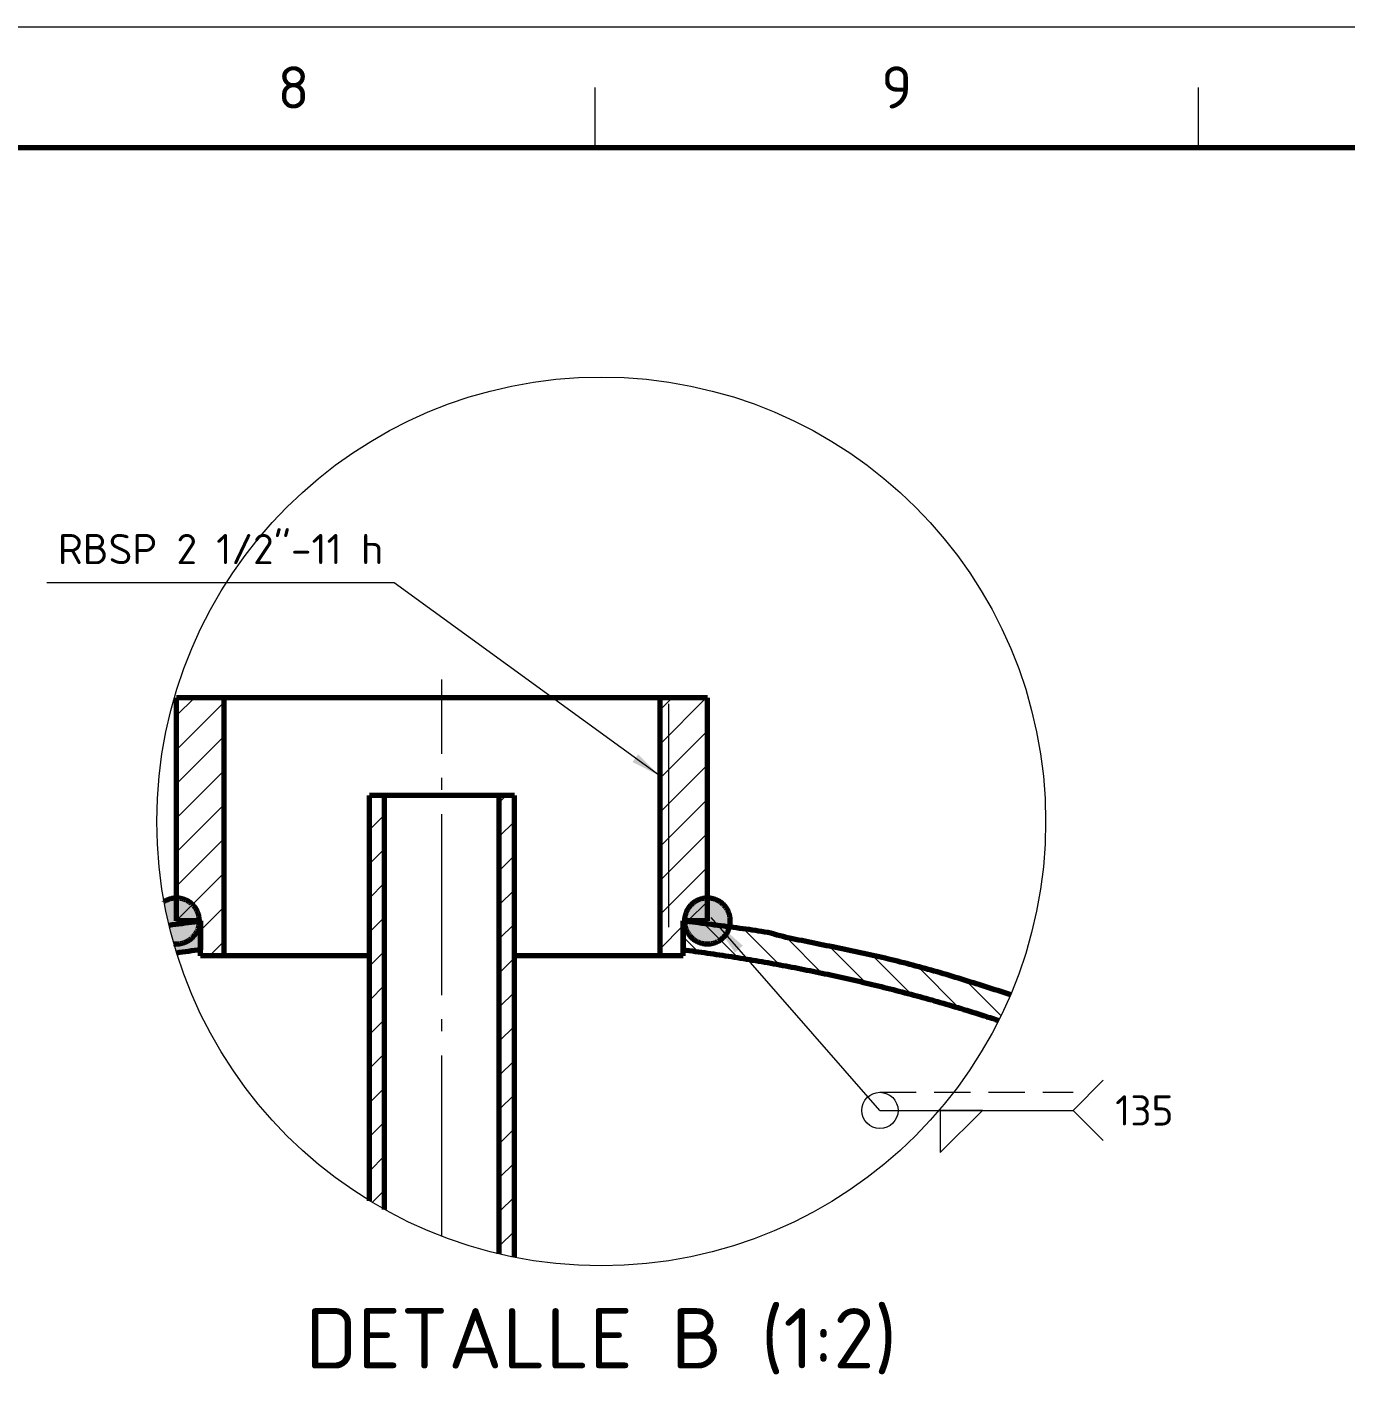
# Model space of a CAD drawing. Header units: millimetres. Extents: x 0 to 2382, y 0 to 420.
# Drawn here: x 1003.9 to 1113.2, y 307.7 to 420 of the extents above; entities that cross this region are included whole.
import ezdxf
from ezdxf.enums import TextEntityAlignment as Align

# ---------------------------------------------------------------- set-up
doc = ezdxf.new("R2010")
doc.units = ezdxf.units.MM
doc.linetypes.add('IRAM-F-TRAZO-PUNTO', pattern=[20, 15, -2, 1, -2])
doc.linetypes.add('ISO02-TRAZOS', pattern=[4.5, 3, -1.5])
for name, color, linetype, lineweight in [('01-VISIBLE', 7, 'CONTINUOUS', 70), ('03-EJE', 1, 'IRAM-F-TRAZO-PUNTO', 18), ('05-RAYADO', 8, 'CONTINUOUS', 18), ('06-TEXTO', 7, 'CONTINUOUS', 25), ('07-RECUADRO', 7, 'CONTINUOUS', 70), ('08-FINA', 5, 'CONTINUOUS', 18), ('12-SOLDADURA', 6, 'CONTINUOUS', 18)]:
    doc.layers.add(name, color=color, linetype=linetype, lineweight=lineweight)
doc.styles.add('ISO3098', font='isocpeur.ttf')

msp = doc.modelspace()

# ---------------------------------------------------------------- hatches: boundary and pattern name
at = {"layer": '05-RAYADO'}
h = msp.add_hatch(dxfattribs=at)
h.set_pattern_fill('ANSI31', scale=0.629921)
h.paths.add_polyline_path([(1018.295, 343.03), (1018.295, 345.917), (1016.3, 345.917), (1016.3, 364.417), (1020.25, 364.417), (1020.25, 343.03)])
h = msp.add_hatch(dxfattribs=at)
h.set_pattern_fill('ANSI31', scale=0.629921)
h.paths.add_polyline_path([(1058.305, 345.917), (1058.305, 343.03), (1056.35, 343.03), (1056.35, 364.417), (1060.3, 364.417), (1060.3, 345.917)])
h = msp.add_hatch(dxfattribs=at)
h.set_pattern_fill('ANSI31', scale=0.629921)
h.paths.add_polyline_path([(1032.3, 356.317), (1033.55, 356.317), (1033.55, 322.006), (1033.345, 322.118), (1032.564, 322.574), (1032.3, 322.736)])
h = msp.add_hatch(dxfattribs=at)
h.set_pattern_fill('ANSI31', scale=0.629921)
h.paths.add_polyline_path([(1044.3, 356.317), (1044.3, 318.044), (1043.43, 318.228), (1043.05, 318.318), (1043.05, 356.317)])
h = msp.add_hatch(color=7, dxfattribs=at)
h.dxf.hatch_style = 1
h.paths.add_polyline_path([(1015.279, 347.519), (1015.365, 347.57), (1015.453, 347.617), (1015.544, 347.66), (1015.637, 347.697), (1015.732, 347.73), (1015.828, 347.757), (1015.926, 347.78), (1016.025, 347.797), (1016.125, 347.809), (1016.225, 347.815), (1016.325, 347.817), (1016.425, 347.813), (1016.525, 347.803), (1016.624, 347.789), (1016.723, 347.769), (1016.82, 347.744), (1016.916, 347.714), (1017.01, 347.679), (1017.102, 347.639), (1017.192, 347.595), (1017.279, 347.545), (1017.363, 347.491), (1017.445, 347.433), (1017.523, 347.37), (1017.598, 347.304), (1017.67, 347.233), (1017.737, 347.159), (1017.801, 347.082), (1017.86, 347.001), (1017.915, 346.917), (1017.966, 346.83), (1018.012, 346.741), (1018.053, 346.65), (1018.089, 346.556), (1018.12, 346.461), (1018.147, 346.364), (1018.168, 346.266), (1018.183, 346.167), (1018.194, 346.067), (1018.199, 345.967), (1018.199, 345.867), (1018.194, 345.766), (1018.183, 345.667), (1018.168, 345.568), (1018.147, 345.469), (1018.12, 345.373), (1018.089, 345.277), (1018.053, 345.184), (1018.012, 345.092), (1017.966, 345.003), (1017.915, 344.916), (1017.86, 344.833), (1017.801, 344.752), (1017.737, 344.674), (1017.67, 344.6), (1017.598, 344.53), (1017.523, 344.463), (1017.445, 344.4), (1017.363, 344.342), (1017.279, 344.288), (1017.192, 344.239), (1017.102, 344.194), (1017.01, 344.154), (1016.916, 344.119), (1016.82, 344.089), (1016.723, 344.064), (1016.624, 344.045), (1016.525, 344.03), (1016.425, 344.021), (1016.325, 344.017), (1016.225, 344.018), (1016.125, 344.025), (1016.092, 344.029), (1016.001, 344.343), (1015.771, 345.217), (1015.562, 346.096), (1015.374, 346.981), (1015.275, 347.516)])
h = msp.add_hatch(color=7, dxfattribs=at)
h.dxf.hatch_style = 1
h.paths.add_polyline_path([(1062.197, 345.816), (1062.189, 345.716), (1062.176, 345.617), (1062.158, 345.518), (1062.134, 345.421), (1062.105, 345.325), (1062.072, 345.23), (1062.033, 345.138), (1061.989, 345.047), (1061.941, 344.959), (1061.888, 344.874), (1061.831, 344.792), (1061.77, 344.713), (1061.704, 344.637), (1061.635, 344.564), (1061.561, 344.496), (1061.485, 344.431), (1061.405, 344.371), (1061.321, 344.315), (1061.235, 344.263), (1061.147, 344.216), (1061.056, 344.174), (1060.963, 344.136), (1060.868, 344.104), (1060.772, 344.076), (1060.674, 344.054), (1060.575, 344.037), (1060.475, 344.025), (1060.375, 344.018), (1060.275, 344.017), (1060.175, 344.021), (1060.075, 344.03), (1059.976, 344.045), (1059.877, 344.064), (1059.78, 344.089), (1059.684, 344.119), (1059.59, 344.154), (1059.498, 344.194), (1059.408, 344.239), (1059.321, 344.288), (1059.237, 344.342), (1059.155, 344.4), (1059.077, 344.463), (1059.002, 344.53), (1058.93, 344.6), (1058.863, 344.674), (1058.799, 344.752), (1058.74, 344.833), (1058.685, 344.916), (1058.634, 345.003), (1058.588, 345.092), (1058.547, 345.184), (1058.511, 345.277), (1058.48, 345.373), (1058.453, 345.469), (1058.432, 345.568), (1058.417, 345.667), (1058.406, 345.766), (1058.401, 345.867), (1058.401, 345.967), (1058.406, 346.067), (1058.417, 346.167), (1058.432, 346.266), (1058.453, 346.364), (1058.48, 346.461), (1058.511, 346.556), (1058.547, 346.65), (1058.588, 346.741), (1058.634, 346.83), (1058.685, 346.917), (1058.74, 347.001), (1058.799, 347.082), (1058.863, 347.159), (1058.93, 347.233), (1059.002, 347.304), (1059.077, 347.37), (1059.155, 347.433), (1059.237, 347.491), (1059.321, 347.545), (1059.408, 347.595), (1059.498, 347.639), (1059.59, 347.679), (1059.684, 347.714), (1059.78, 347.744), (1059.877, 347.769), (1059.976, 347.789), (1060.075, 347.803), (1060.175, 347.813), (1060.275, 347.817), (1060.375, 347.815), (1060.475, 347.809), (1060.575, 347.797), (1060.674, 347.78), (1060.772, 347.757), (1060.868, 347.73), (1060.963, 347.697), (1061.056, 347.66), (1061.147, 347.617), (1061.235, 347.57), (1061.321, 347.519), (1061.405, 347.463), (1061.485, 347.402), (1061.561, 347.338), (1061.635, 347.269), (1061.704, 347.197), (1061.77, 347.121), (1061.831, 347.042), (1061.888, 346.959), (1061.941, 346.874), (1061.989, 346.786), (1062.033, 346.696), (1062.072, 346.603), (1062.105, 346.509), (1062.134, 346.412), (1062.158, 346.315), (1062.176, 346.216), (1062.189, 346.117), (1062.197, 346.017), (1062.2, 345.917)])
h = msp.add_hatch(color=7, dxfattribs=at)
h.dxf.hatch_style = 1
h.paths.add_polyline_path([(1015.7, 345.583), (1015.96, 345.616), (1016.22, 345.65), (1016.48, 345.684), (1016.74, 345.717), (1017, 345.751), (1017.26, 345.784), (1017.52, 345.817), (1017.78, 345.85), (1018.04, 345.884), (1018.3, 345.917), (1018.3, 343.53), (1018.049, 343.498), (1017.798, 343.465), (1017.547, 343.432), (1017.297, 343.398), (1017.046, 343.364), (1016.795, 343.329), (1016.545, 343.295), (1016.32, 343.263), (1016.253, 343.475), (1016.001, 344.343), (1015.771, 345.217), (1015.684, 345.581)])
h = msp.add_hatch(dxfattribs=at)
h.set_pattern_fill('ANSI31', scale=0.629921, angle=90)
h.paths.add_polyline_path([(1084.427, 337.673), (1084.186, 337.752), (1083.946, 337.831), (1083.706, 337.909), (1083.465, 337.987), (1083.224, 338.064), (1082.983, 338.141), (1082.742, 338.218), (1082.5, 338.294), (1082.259, 338.369), (1082.017, 338.444), (1081.776, 338.518), (1081.534, 338.592), (1081.292, 338.666), (1081.049, 338.739), (1080.807, 338.812), (1080.565, 338.884), (1080.322, 338.955), (1080.079, 339.026), (1079.836, 339.097), (1079.593, 339.167), (1079.35, 339.237), (1079.107, 339.306), (1078.863, 339.375), (1078.62, 339.444), (1078.376, 339.511), (1078.132, 339.579), (1077.888, 339.646), (1077.644, 339.712), (1077.4, 339.778), (1077.156, 339.844), (1076.911, 339.909), (1076.666, 339.974), (1076.422, 340.038), (1076.177, 340.102), (1075.932, 340.165), (1075.687, 340.228), (1075.442, 340.29), (1075.196, 340.352), (1074.951, 340.413), (1074.706, 340.474), (1074.46, 340.535), (1074.214, 340.595), (1073.968, 340.655), (1073.722, 340.714), (1073.476, 340.773), (1073.23, 340.831), (1072.984, 340.889), (1072.737, 340.946), (1072.491, 341.003), (1072.244, 341.06), (1071.998, 341.116), (1071.751, 341.171), (1071.504, 341.226), (1071.257, 341.281), (1071.01, 341.335), (1070.763, 341.389), (1070.515, 341.443), (1070.268, 341.496), (1070.021, 341.548), (1069.773, 341.6), (1069.525, 341.652), (1069.278, 341.703), (1069.03, 341.754), (1068.782, 341.804), (1068.534, 341.854), (1068.286, 341.903), (1068.038, 341.952), (1067.789, 342.001), (1067.541, 342.049), (1067.292, 342.097), (1067.044, 342.144), (1066.795, 342.191), (1066.547, 342.237), (1066.298, 342.283), (1066.049, 342.329), (1065.8, 342.374), (1065.551, 342.419), (1065.302, 342.463), (1065.053, 342.507), (1064.804, 342.55), (1064.554, 342.593), (1064.305, 342.636), (1064.055, 342.678), (1063.806, 342.72), (1063.556, 342.761), (1063.307, 342.802), (1063.057, 342.842), (1062.807, 342.882), (1062.557, 342.922), (1062.307, 342.961), (1062.057, 343), (1061.807, 343.038), (1061.557, 343.076), (1061.307, 343.113), (1061.057, 343.151), (1060.806, 343.187), (1060.556, 343.223), (1060.306, 343.259), (1060.055, 343.295), (1059.805, 343.329), (1059.554, 343.364), (1059.303, 343.398), (1059.053, 343.432), (1058.802, 343.465), (1058.551, 343.498), (1058.3, 343.53), (1058.3, 345.917), (1058.56, 345.884), (1058.82, 345.85), (1059.08, 345.817), (1059.34, 345.784), (1059.6, 345.751), (1059.86, 345.717), (1060.12, 345.684), (1060.38, 345.65), (1060.64, 345.616), (1060.9, 345.583), (1061.16, 345.549), (1061.42, 345.515), (1061.68, 345.481), (1061.94, 345.446), (1062.2, 345.412), (1062.46, 345.377), (1062.72, 345.342), (1062.98, 345.307), (1063.239, 345.271), (1063.499, 345.235), (1063.759, 345.199), (1064.018, 345.161), (1064.278, 345.123), (1064.537, 345.084), (1064.796, 345.043), (1065.054, 345), (1065.312, 344.952), (1065.568, 344.896), (1065.821, 344.826), (1066.071, 344.749), (1066.324, 344.68), (1066.579, 344.618), (1066.835, 344.56), (1067.091, 344.503), (1067.347, 344.448), (1067.604, 344.394), (1067.86, 344.341), (1068.117, 344.288), (1068.374, 344.235), (1068.631, 344.183), (1068.888, 344.131), (1069.145, 344.078), (1069.402, 344.026), (1069.659, 343.974), (1069.916, 343.922), (1070.172, 343.869), (1070.429, 343.817), (1070.686, 343.765), (1070.943, 343.712), (1071.2, 343.659), (1071.457, 343.606), (1071.713, 343.553), (1071.97, 343.499), (1072.227, 343.445), (1072.483, 343.391), (1072.739, 343.336), (1072.996, 343.281), (1073.252, 343.226), (1073.508, 343.17), (1073.764, 343.114), (1074.02, 343.057), (1074.276, 342.999), (1074.532, 342.941), (1074.787, 342.882), (1075.042, 342.822), (1075.297, 342.762), (1075.552, 342.701), (1075.807, 342.639), (1076.062, 342.576), (1076.316, 342.513), (1076.57, 342.449), (1076.824, 342.384), (1077.078, 342.318), (1077.332, 342.251), (1077.585, 342.184), (1077.838, 342.116), (1078.091, 342.047), (1078.344, 341.978), (1078.597, 341.907), (1078.849, 341.836), (1079.101, 341.765), (1079.353, 341.692), (1079.605, 341.619), (1079.857, 341.546), (1080.108, 341.471), (1080.359, 341.396), (1080.61, 341.321), (1080.861, 341.245), (1081.112, 341.169), (1081.363, 341.092), (1081.613, 341.015), (1081.864, 340.937), (1082.114, 340.859), (1082.364, 340.781), (1082.615, 340.702), (1082.865, 340.624), (1083.115, 340.544), (1083.364, 340.465), (1083.614, 340.385), (1083.864, 340.304), (1084.113, 340.224), (1084.362, 340.143), (1084.612, 340.061), (1084.861, 339.979), (1085.11, 339.897), (1085.358, 339.814), (1085.412, 339.796), (1085.173, 339.24), (1084.797, 338.418), (1084.432, 337.671)])
at = {"layer": '08-FINA'}
h = msp.add_hatch(color=7, dxfattribs=at)
h.dxf.hatch_style = 1
h.paths.add_polyline_path([(1056.35, 357.942), (1054.563, 359.736), (1054.093, 359.089)])
h = msp.add_hatch(color=7, dxfattribs=at)
h.dxf.hatch_style = 1
h.paths.add_polyline_path([(1060.6, 346.217), (1062.576, 343.295), (1063.234, 343.871)])

# ---------------------------------------------------------------- linework, layer by layer
at = {"layer": '01-VISIBLE'}
for points in [[(1020.25, 364.417), (1016.3, 364.417)], [(1016.3, 345.917), (1016.3, 364.417)], [(1020.25, 343.03), (1020.25, 364.417)], [(1056.35, 364.417), (1056.2, 364.417), (1056.049, 364.417), (1055.899, 364.417), (1055.748, 364.417), (1055.598, 364.417), (1055.447, 364.417), (1055.297, 364.417), (1055.147, 364.417), (1054.996, 364.417), (1054.846, 364.417), (1054.695, 364.417), (1054.545, 364.417), (1054.395, 364.417), (1054.244, 364.417), (1054.094, 364.417), (1053.943, 364.417), (1053.793, 364.417), (1053.642, 364.417), (1053.492, 364.417), (1053.342, 364.417), (1053.191, 364.417), (1053.041, 364.417), (1052.89, 364.417), (1052.74, 364.417), (1052.59, 364.417), (1052.439, 364.417), (1052.289, 364.417), (1052.138, 364.417), (1051.988, 364.417), (1051.838, 364.417), (1051.687, 364.417), (1051.537, 364.417), (1051.386, 364.417), (1051.236, 364.417), (1051.085, 364.417), (1050.935, 364.417), (1050.785, 364.417), (1050.634, 364.417), (1050.484, 364.417), (1050.333, 364.417), (1050.183, 364.417), (1050.033, 364.417), (1049.882, 364.417), (1049.732, 364.417), (1049.581, 364.417), (1049.431, 364.417), (1049.28, 364.417), (1049.13, 364.417), (1048.98, 364.417), (1048.829, 364.417), (1048.679, 364.417), (1048.528, 364.417), (1048.378, 364.417), (1048.227, 364.417), (1048.077, 364.417), (1047.927, 364.417), (1047.776, 364.417), (1047.626, 364.417), (1047.475, 364.417), (1047.325, 364.417), (1047.175, 364.417), (1047.024, 364.417), (1046.874, 364.417), (1046.723, 364.417), (1046.573, 364.417), (1046.422, 364.417), (1046.272, 364.417), (1046.122, 364.417), (1045.971, 364.417), (1045.821, 364.417), (1045.67, 364.417), (1045.52, 364.417), (1045.37, 364.417), (1045.219, 364.417), (1045.069, 364.417), (1044.918, 364.417), (1044.768, 364.417), (1044.618, 364.417), (1044.467, 364.417), (1044.317, 364.417), (1044.166, 364.417), (1044.016, 364.417), (1043.865, 364.417), (1043.715, 364.417), (1043.565, 364.417), (1043.414, 364.417), (1043.264, 364.417), (1043.113, 364.417), (1042.963, 364.417), (1042.812, 364.417), (1042.662, 364.417), (1042.512, 364.417), (1042.361, 364.417), (1042.211, 364.417), (1042.06, 364.417), (1041.91, 364.417), (1041.76, 364.417), (1041.609, 364.417), (1041.459, 364.417), (1041.308, 364.417), (1041.158, 364.417), (1041.007, 364.417), (1040.857, 364.417), (1040.707, 364.417), (1040.556, 364.417), (1040.406, 364.417), (1040.255, 364.417), (1040.105, 364.417), (1039.955, 364.417), (1039.804, 364.417), (1039.654, 364.417), (1039.503, 364.417), (1039.353, 364.417), (1039.203, 364.417), (1039.052, 364.417), (1038.902, 364.417), (1038.751, 364.417), (1038.601, 364.417), (1038.45, 364.417), (1038.3, 364.417), (1038.15, 364.417), (1037.999, 364.417), (1037.849, 364.417), (1037.698, 364.417), (1037.548, 364.417), (1037.398, 364.417), (1037.247, 364.417), (1037.097, 364.417), (1036.946, 364.417), (1036.796, 364.417), (1036.645, 364.417), (1036.495, 364.417), (1036.345, 364.417), (1036.194, 364.417), (1036.044, 364.417), (1035.893, 364.417), (1035.743, 364.417), (1035.592, 364.417), (1035.442, 364.417), (1035.292, 364.417), (1035.141, 364.417), (1034.991, 364.417), (1034.84, 364.417), (1034.69, 364.417), (1034.54, 364.417), (1034.389, 364.417), (1034.239, 364.417), (1034.088, 364.417), (1033.938, 364.417), (1033.787, 364.417), (1033.637, 364.417), (1033.487, 364.417), (1033.336, 364.417), (1033.186, 364.417), (1033.035, 364.417), (1032.885, 364.417), (1032.735, 364.417), (1032.584, 364.417), (1032.434, 364.417), (1032.283, 364.417), (1032.133, 364.417), (1031.983, 364.417), (1031.832, 364.417), (1031.682, 364.417), (1031.531, 364.417), (1031.381, 364.417), (1031.23, 364.417), (1031.08, 364.417), (1030.93, 364.417), (1030.779, 364.417), (1030.629, 364.417), (1030.478, 364.417), (1030.328, 364.417), (1030.178, 364.417), (1030.027, 364.417), (1029.877, 364.417), (1029.726, 364.417), (1029.576, 364.417), (1029.425, 364.417), (1029.275, 364.417), (1029.125, 364.417), (1028.974, 364.417), (1028.824, 364.417), (1028.673, 364.417), (1028.523, 364.417), (1028.372, 364.417), (1028.222, 364.417), (1028.072, 364.417), (1027.921, 364.417), (1027.771, 364.417), (1027.62, 364.417), (1027.47, 364.417), (1027.32, 364.417), (1027.169, 364.417), (1027.019, 364.417), (1026.868, 364.417), (1026.718, 364.417), (1026.568, 364.417), (1026.417, 364.417), (1026.267, 364.417), (1026.116, 364.417), (1025.966, 364.417), (1025.815, 364.417), (1025.665, 364.417), (1025.515, 364.417), (1025.364, 364.417), (1025.214, 364.417), (1025.063, 364.417), (1024.913, 364.417), (1024.763, 364.417), (1024.612, 364.417), (1024.462, 364.417), (1024.311, 364.417), (1024.161, 364.417), (1024.01, 364.417), (1023.86, 364.417), (1023.71, 364.417), (1023.559, 364.417), (1023.409, 364.417), (1023.258, 364.417), (1023.108, 364.417), (1022.957, 364.417), (1022.807, 364.417), (1022.657, 364.417), (1022.506, 364.417), (1022.356, 364.417), (1022.205, 364.417), (1022.055, 364.417), (1021.905, 364.417), (1021.754, 364.417), (1021.604, 364.417), (1021.453, 364.417), (1021.303, 364.417), (1021.153, 364.417), (1021.002, 364.417), (1020.852, 364.417), (1020.701, 364.417), (1020.551, 364.417), (1020.4, 364.417), (1020.25, 364.417)], [(1060.3, 364.417), (1056.35, 364.417)], [(1056.35, 364.417), (1056.35, 343.03)], [(1060.3, 345.917), (1060.3, 364.417)], [(1032.3, 322.736), (1032.3, 356.317)], [(1033.55, 356.317), (1032.3, 356.317)], [(1043.05, 356.317), (1042.899, 356.317), (1042.748, 356.317), (1042.598, 356.317), (1042.447, 356.317), (1042.296, 356.317), (1042.145, 356.317), (1041.994, 356.317), (1041.844, 356.317), (1041.693, 356.317), (1041.542, 356.317), (1041.391, 356.317), (1041.24, 356.317), (1041.09, 356.317), (1040.939, 356.317), (1040.788, 356.317), (1040.637, 356.317), (1040.487, 356.317), (1040.336, 356.317), (1040.185, 356.317), (1040.034, 356.317), (1039.883, 356.317), (1039.733, 356.317), (1039.582, 356.317), (1039.431, 356.317), (1039.28, 356.317), (1039.129, 356.317), (1038.979, 356.317), (1038.828, 356.317), (1038.677, 356.317), (1038.526, 356.317), (1038.375, 356.317), (1038.225, 356.317), (1038.074, 356.317), (1037.923, 356.317), (1037.772, 356.317), (1037.621, 356.317), (1037.471, 356.317), (1037.32, 356.317), (1037.169, 356.317), (1037.018, 356.317), (1036.867, 356.317), (1036.717, 356.317), (1036.566, 356.317), (1036.415, 356.317), (1036.264, 356.317), (1036.113, 356.317), (1035.963, 356.317), (1035.812, 356.317), (1035.661, 356.317), (1035.51, 356.317), (1035.36, 356.317), (1035.209, 356.317), (1035.058, 356.317), (1034.907, 356.317), (1034.756, 356.317), (1034.606, 356.317), (1034.455, 356.317), (1034.304, 356.317), (1034.153, 356.317), (1034.002, 356.317), (1033.852, 356.317), (1033.701, 356.317), (1033.55, 356.317)], [(1033.55, 322.006), (1033.55, 356.317)], [(1044.3, 356.317), (1043.05, 356.317)], [(1043.05, 318.318), (1043.05, 356.317)], [(1044.3, 318.044), (1044.3, 356.317)], [(1016.3, 347.817), (1016.249, 347.816), (1016.199, 347.814), (1016.148, 347.811), (1016.098, 347.806), (1016.048, 347.8), (1015.998, 347.792), (1015.948, 347.784), (1015.898, 347.774), (1015.849, 347.762), (1015.8, 347.75), (1015.751, 347.736), (1015.703, 347.721), (1015.655, 347.704), (1015.608, 347.686), (1015.561, 347.667), (1015.515, 347.647), (1015.469, 347.625), (1015.424, 347.603), (1015.379, 347.579), (1015.335, 347.554), (1015.292, 347.527), (1015.275, 347.516)], [(1016.3, 344.017), (1016.35, 344.017), (1016.4, 344.019), (1016.45, 344.023), (1016.5, 344.027), (1016.55, 344.033), (1016.6, 344.04), (1016.649, 344.049), (1016.698, 344.059), (1016.747, 344.07), (1016.796, 344.082), (1016.844, 344.096), (1016.892, 344.111), (1016.939, 344.127), (1016.986, 344.145), (1017.033, 344.164), (1017.079, 344.184), (1017.124, 344.205), (1017.169, 344.227), (1017.214, 344.251), (1017.257, 344.275), (1017.3, 344.301), (1017.343, 344.328), (1017.384, 344.356), (1017.425, 344.385), (1017.465, 344.416), (1017.504, 344.447), (1017.543, 344.479), (1017.58, 344.513), (1017.617, 344.547), (1017.652, 344.582), (1017.687, 344.618), (1017.721, 344.655), (1017.754, 344.693), (1017.785, 344.732), (1017.816, 344.772), (1017.846, 344.812), (1017.875, 344.853), (1017.902, 344.895), (1017.928, 344.938), (1017.954, 344.981), (1017.978, 345.025), (1018.001, 345.07), (1018.023, 345.115), (1018.043, 345.161), (1018.062, 345.207), (1018.081, 345.254), (1018.097, 345.301), (1018.113, 345.349), (1018.127, 345.397), (1018.141, 345.445), (1018.152, 345.494), (1018.163, 345.543), (1018.172, 345.592), (1018.18, 345.642), (1018.187, 345.691), (1018.192, 345.741), (1018.196, 345.791), (1018.199, 345.841), (1018.2, 345.892), (1018.2, 345.942), (1018.199, 345.992), (1018.196, 346.042), (1018.192, 346.092), (1018.187, 346.142), (1018.18, 346.192), (1018.172, 346.241), (1018.163, 346.29), (1018.152, 346.339), (1018.141, 346.388), (1018.127, 346.437), (1018.113, 346.485), (1018.097, 346.532), (1018.081, 346.58), (1018.062, 346.626), (1018.043, 346.673), (1018.023, 346.718), (1018.001, 346.764), (1017.978, 346.808), (1017.954, 346.852), (1017.928, 346.895), (1017.902, 346.938), (1017.875, 346.98), (1017.846, 347.021), (1017.816, 347.062), (1017.785, 347.101), (1017.754, 347.14), (1017.721, 347.178), (1017.687, 347.215), (1017.652, 347.251), (1017.617, 347.287), (1017.58, 347.321), (1017.543, 347.354), (1017.504, 347.386), (1017.465, 347.418), (1017.425, 347.448), (1017.384, 347.477), (1017.343, 347.505), (1017.3, 347.532), (1017.257, 347.558), (1017.214, 347.583), (1017.169, 347.606), (1017.124, 347.629), (1017.079, 347.65), (1017.033, 347.67), (1016.986, 347.688), (1016.939, 347.706), (1016.892, 347.722), (1016.844, 347.737), (1016.796, 347.751), (1016.747, 347.763), (1016.698, 347.774), (1016.649, 347.784), (1016.6, 347.793), (1016.55, 347.8), (1016.5, 347.806), (1016.45, 347.811), (1016.4, 347.814), (1016.35, 347.816), (1016.3, 347.817)], [(1060.3, 347.817), (1060.25, 347.816), (1060.2, 347.814), (1060.15, 347.811), (1060.1, 347.806), (1060.05, 347.8), (1060, 347.793), (1059.951, 347.784), (1059.902, 347.774), (1059.853, 347.763), (1059.804, 347.751), (1059.756, 347.737), (1059.708, 347.722), (1059.661, 347.706), (1059.614, 347.688), (1059.567, 347.67), (1059.521, 347.65), (1059.476, 347.629), (1059.431, 347.606), (1059.386, 347.583), (1059.343, 347.558), (1059.3, 347.532), (1059.257, 347.505), (1059.216, 347.477), (1059.175, 347.448), (1059.135, 347.418), (1059.096, 347.386), (1059.057, 347.354), (1059.02, 347.321), (1058.983, 347.287), (1058.948, 347.251), (1058.913, 347.215), (1058.879, 347.178), (1058.846, 347.14), (1058.815, 347.101), (1058.784, 347.062), (1058.754, 347.021), (1058.725, 346.98), (1058.698, 346.938), (1058.672, 346.895), (1058.646, 346.852), (1058.622, 346.808), (1058.599, 346.764), (1058.577, 346.718), (1058.557, 346.673), (1058.538, 346.626), (1058.519, 346.58), (1058.503, 346.532), (1058.487, 346.485), (1058.473, 346.437), (1058.459, 346.388), (1058.448, 346.339), (1058.437, 346.29), (1058.428, 346.241), (1058.42, 346.192), (1058.413, 346.142), (1058.408, 346.092), (1058.404, 346.042), (1058.401, 345.992), (1058.4, 345.942), (1058.4, 345.892), (1058.401, 345.841), (1058.404, 345.791), (1058.408, 345.741), (1058.413, 345.691), (1058.42, 345.642), (1058.428, 345.592), (1058.437, 345.543), (1058.448, 345.494), (1058.459, 345.445), (1058.473, 345.397), (1058.487, 345.349), (1058.503, 345.301), (1058.519, 345.254), (1058.538, 345.207), (1058.557, 345.161), (1058.577, 345.115), (1058.599, 345.07), (1058.622, 345.025), (1058.646, 344.981), (1058.672, 344.938), (1058.698, 344.895), (1058.725, 344.853), (1058.754, 344.812), (1058.784, 344.772), (1058.815, 344.732), (1058.846, 344.693), (1058.879, 344.655), (1058.913, 344.618), (1058.948, 344.582), (1058.983, 344.547), (1059.02, 344.513), (1059.057, 344.479), (1059.096, 344.447), (1059.135, 344.416), (1059.175, 344.385), (1059.216, 344.356), (1059.257, 344.328), (1059.3, 344.301), (1059.343, 344.275), (1059.386, 344.251), (1059.431, 344.227), (1059.476, 344.205), (1059.521, 344.184), (1059.567, 344.164), (1059.614, 344.145), (1059.661, 344.127), (1059.708, 344.111), (1059.756, 344.096), (1059.804, 344.082), (1059.853, 344.07), (1059.902, 344.059), (1059.951, 344.049), (1060, 344.04), (1060.05, 344.033), (1060.1, 344.027), (1060.15, 344.023), (1060.2, 344.019), (1060.25, 344.017), (1060.3, 344.017)], [(1062.2, 345.917), (1062.199, 345.967), (1062.197, 346.018), (1062.194, 346.068), (1062.189, 346.119), (1062.183, 346.169), (1062.176, 346.219), (1062.167, 346.269), (1062.157, 346.318), (1062.146, 346.368), (1062.133, 346.417), (1062.119, 346.465), (1062.104, 346.513), (1062.087, 346.561), (1062.07, 346.609), (1062.05, 346.655), (1062.03, 346.702), (1062.009, 346.748), (1061.986, 346.793), (1061.962, 346.837), (1061.937, 346.881), (1061.911, 346.924), (1061.883, 346.967), (1061.855, 347.009), (1061.825, 347.05), (1061.794, 347.09), (1061.763, 347.129), (1061.73, 347.168), (1061.696, 347.205), (1061.661, 347.242), (1061.625, 347.278), (1061.589, 347.313), (1061.551, 347.347), (1061.513, 347.379), (1061.473, 347.411), (1061.433, 347.442), (1061.392, 347.471), (1061.35, 347.5), (1061.308, 347.527), (1061.265, 347.554), (1061.221, 347.579), (1061.176, 347.603), (1061.131, 347.625), (1061.085, 347.647), (1061.039, 347.667), (1060.992, 347.686), (1060.945, 347.704), (1060.897, 347.721), (1060.849, 347.736), (1060.8, 347.75), (1060.751, 347.762), (1060.702, 347.774), (1060.652, 347.784), (1060.602, 347.792), (1060.552, 347.8), (1060.502, 347.806), (1060.452, 347.811), (1060.401, 347.814), (1060.351, 347.816), (1060.3, 347.817)], [(1015.684, 345.581), (1015.7, 345.583), (1015.96, 345.616), (1016.22, 345.65), (1016.48, 345.684), (1016.74, 345.717), (1017, 345.751), (1017.26, 345.784), (1017.52, 345.817), (1017.78, 345.85), (1018.04, 345.884), (1018.3, 345.917)], [(1018.295, 345.917), (1016.3, 345.917)], [(1018.295, 343.03), (1018.295, 345.917)], [(1018.3, 345.917), (1018.3, 343.53)], [(1085.412, 339.796), (1085.358, 339.814), (1085.11, 339.897), (1084.861, 339.979), (1084.612, 340.061), (1084.362, 340.143), (1084.113, 340.224), (1083.864, 340.304), (1083.614, 340.385), (1083.364, 340.465), (1083.115, 340.544), (1082.865, 340.624), (1082.615, 340.702), (1082.364, 340.781), (1082.114, 340.859), (1081.864, 340.937), (1081.613, 341.015), (1081.363, 341.092), (1081.112, 341.169), (1080.861, 341.245), (1080.61, 341.321), (1080.359, 341.396), (1080.108, 341.471), (1079.857, 341.546), (1079.605, 341.619), (1079.353, 341.692), (1079.101, 341.765), (1078.849, 341.836), (1078.597, 341.907), (1078.344, 341.978), (1078.091, 342.047), (1077.838, 342.116), (1077.585, 342.184), (1077.332, 342.251), (1077.078, 342.318), (1076.824, 342.384), (1076.57, 342.449), (1076.316, 342.513), (1076.062, 342.576), (1075.807, 342.639), (1075.552, 342.701), (1075.297, 342.762), (1075.042, 342.822), (1074.787, 342.882), (1074.532, 342.941), (1074.276, 342.999), (1074.02, 343.057), (1073.764, 343.114), (1073.508, 343.17), (1073.252, 343.226), (1072.996, 343.281), (1072.739, 343.336), (1072.483, 343.391), (1072.227, 343.445), (1071.97, 343.499), (1071.713, 343.553), (1071.457, 343.606), (1071.2, 343.659), (1070.943, 343.712), (1070.686, 343.765), (1070.429, 343.817), (1070.172, 343.869), (1069.916, 343.922), (1069.659, 343.974), (1069.402, 344.026), (1069.145, 344.078), (1068.888, 344.131), (1068.631, 344.183), (1068.374, 344.235), (1068.117, 344.288), (1067.86, 344.341), (1067.604, 344.394), (1067.347, 344.448), (1067.091, 344.503), (1066.835, 344.56), (1066.579, 344.618), (1066.324, 344.68), (1066.071, 344.749), (1065.821, 344.826), (1065.568, 344.896), (1065.312, 344.952), (1065.054, 345), (1064.796, 345.043), (1064.537, 345.084), (1064.278, 345.123), (1064.018, 345.161), (1063.759, 345.199), (1063.499, 345.235), (1063.239, 345.271), (1062.98, 345.307), (1062.72, 345.342), (1062.46, 345.377), (1062.2, 345.412), (1061.94, 345.446), (1061.68, 345.481), (1061.42, 345.515), (1061.16, 345.549), (1060.9, 345.583), (1060.64, 345.616), (1060.38, 345.65), (1060.12, 345.684), (1059.86, 345.717), (1059.6, 345.751), (1059.34, 345.784), (1059.08, 345.817), (1058.82, 345.85), (1058.56, 345.884), (1058.3, 345.917)], [(1058.3, 345.917), (1058.3, 343.53)], [(1058.305, 343.03), (1058.305, 345.917)], [(1060.3, 345.917), (1058.305, 345.917)], [(1060.3, 344.017), (1060.351, 344.017), (1060.401, 344.019), (1060.452, 344.023), (1060.502, 344.027), (1060.552, 344.033), (1060.602, 344.041), (1060.652, 344.05), (1060.702, 344.06), (1060.751, 344.071), (1060.8, 344.084), (1060.849, 344.098), (1060.897, 344.113), (1060.945, 344.129), (1060.992, 344.147), (1061.039, 344.166), (1061.085, 344.186), (1061.131, 344.208), (1061.176, 344.231), (1061.221, 344.255), (1061.265, 344.28), (1061.308, 344.306), (1061.35, 344.333), (1061.392, 344.362), (1061.433, 344.392), (1061.473, 344.422), (1061.513, 344.454), (1061.551, 344.487), (1061.589, 344.521), (1061.625, 344.555), (1061.661, 344.591), (1061.696, 344.628), (1061.73, 344.665), (1061.763, 344.704), (1061.794, 344.743), (1061.825, 344.784), (1061.855, 344.825), (1061.883, 344.866), (1061.911, 344.909), (1061.937, 344.952), (1061.962, 344.996), (1061.986, 345.041), (1062.009, 345.086), (1062.03, 345.132), (1062.05, 345.178), (1062.07, 345.225), (1062.087, 345.272), (1062.104, 345.32), (1062.119, 345.368), (1062.133, 345.417), (1062.146, 345.466), (1062.157, 345.515), (1062.167, 345.565), (1062.176, 345.614), (1062.183, 345.664), (1062.189, 345.715), (1062.194, 345.765), (1062.197, 345.816), (1062.199, 345.866), (1062.2, 345.917)], [(1016.092, 344.028), (1016.098, 344.027), (1016.148, 344.023), (1016.199, 344.019), (1016.249, 344.017), (1016.3, 344.017)], [(1018.3, 343.53), (1018.049, 343.498), (1017.798, 343.465), (1017.547, 343.432), (1017.297, 343.398), (1017.046, 343.364), (1016.795, 343.329), (1016.545, 343.295), (1016.32, 343.263)], [(1020.25, 343.03), (1018.295, 343.03)], [(1032.3, 343.03), (1032.149, 343.03), (1031.999, 343.03), (1031.848, 343.03), (1031.697, 343.03), (1031.547, 343.03), (1031.396, 343.03), (1031.246, 343.03), (1031.095, 343.03), (1030.944, 343.03), (1030.794, 343.03), (1030.643, 343.03), (1030.493, 343.03), (1030.342, 343.03), (1030.191, 343.03), (1030.041, 343.03), (1029.89, 343.03), (1029.739, 343.03), (1029.589, 343.03), (1029.438, 343.03), (1029.287, 343.03), (1029.137, 343.03), (1028.986, 343.03), (1028.836, 343.03), (1028.685, 343.03), (1028.534, 343.03), (1028.384, 343.03), (1028.233, 343.03), (1028.082, 343.03), (1027.932, 343.03), (1027.781, 343.03), (1027.631, 343.03), (1027.48, 343.03), (1027.329, 343.03), (1027.179, 343.03), (1027.028, 343.03), (1026.878, 343.03), (1026.727, 343.03), (1026.576, 343.03), (1026.426, 343.03), (1026.275, 343.03), (1026.124, 343.03), (1025.974, 343.03), (1025.823, 343.03), (1025.672, 343.03), (1025.522, 343.03), (1025.371, 343.03), (1025.221, 343.03), (1025.07, 343.03), (1024.919, 343.03), (1024.769, 343.03), (1024.618, 343.03), (1024.467, 343.03), (1024.317, 343.03), (1024.166, 343.03), (1024.016, 343.03), (1023.865, 343.03), (1023.714, 343.03), (1023.564, 343.03), (1023.413, 343.03), (1023.263, 343.03), (1023.112, 343.03), (1022.961, 343.03), (1022.811, 343.03), (1022.66, 343.03), (1022.509, 343.03), (1022.359, 343.03), (1022.208, 343.03), (1022.058, 343.03), (1021.907, 343.03), (1021.756, 343.03), (1021.606, 343.03), (1021.455, 343.03), (1021.304, 343.03), (1021.154, 343.03), (1021.003, 343.03), (1020.852, 343.03), (1020.702, 343.03), (1020.551, 343.03), (1020.401, 343.03), (1020.25, 343.03)], [(1056.35, 343.03), (1056.199, 343.03), (1056.049, 343.03), (1055.898, 343.03), (1055.747, 343.03), (1055.597, 343.03), (1055.446, 343.03), (1055.296, 343.03), (1055.145, 343.03), (1054.994, 343.03), (1054.844, 343.03), (1054.693, 343.03), (1054.543, 343.03), (1054.392, 343.03), (1054.241, 343.03), (1054.091, 343.03), (1053.94, 343.03), (1053.789, 343.03), (1053.639, 343.03), (1053.488, 343.03), (1053.338, 343.03), (1053.187, 343.03), (1053.036, 343.03), (1052.886, 343.03), (1052.735, 343.03), (1052.584, 343.03), (1052.434, 343.03), (1052.283, 343.03), (1052.132, 343.03), (1051.982, 343.03), (1051.831, 343.03), (1051.681, 343.03), (1051.53, 343.03), (1051.379, 343.03), (1051.229, 343.03), (1051.078, 343.03), (1050.928, 343.03), (1050.777, 343.03), (1050.626, 343.03), (1050.476, 343.03), (1050.325, 343.03), (1050.174, 343.03), (1050.024, 343.03), (1049.873, 343.03), (1049.723, 343.03), (1049.572, 343.03), (1049.421, 343.03), (1049.271, 343.03), (1049.12, 343.03), (1048.969, 343.03), (1048.819, 343.03), (1048.668, 343.03), (1048.517, 343.03), (1048.367, 343.03), (1048.216, 343.03), (1048.066, 343.03), (1047.915, 343.03), (1047.764, 343.03), (1047.614, 343.03), (1047.463, 343.03), (1047.312, 343.03), (1047.162, 343.03), (1047.011, 343.03), (1046.861, 343.03), (1046.71, 343.03), (1046.559, 343.03), (1046.409, 343.03), (1046.258, 343.03), (1046.108, 343.03), (1045.957, 343.03), (1045.806, 343.03), (1045.656, 343.03), (1045.505, 343.03), (1045.354, 343.03), (1045.204, 343.03), (1045.053, 343.03), (1044.902, 343.03), (1044.752, 343.03), (1044.601, 343.03), (1044.451, 343.03), (1044.3, 343.03)], [(1058.305, 343.03), (1056.35, 343.03)], [(1058.3, 343.53), (1058.551, 343.498), (1058.802, 343.465), (1059.053, 343.432), (1059.303, 343.398), (1059.554, 343.364), (1059.805, 343.329), (1060.055, 343.295), (1060.306, 343.259), (1060.556, 343.223), (1060.806, 343.187), (1061.057, 343.151), (1061.307, 343.113), (1061.557, 343.076), (1061.807, 343.038), (1062.057, 343), (1062.307, 342.961), (1062.557, 342.922), (1062.807, 342.882), (1063.057, 342.842), (1063.307, 342.802), (1063.556, 342.761), (1063.806, 342.72), (1064.055, 342.678), (1064.305, 342.636), (1064.554, 342.593), (1064.804, 342.55), (1065.053, 342.507), (1065.302, 342.463), (1065.551, 342.419), (1065.8, 342.374), (1066.049, 342.329), (1066.298, 342.283), (1066.547, 342.237), (1066.795, 342.191), (1067.044, 342.144), (1067.292, 342.097), (1067.541, 342.049), (1067.789, 342.001), (1068.038, 341.952), (1068.286, 341.903), (1068.534, 341.854), (1068.782, 341.804), (1069.03, 341.754), (1069.278, 341.703), (1069.525, 341.652), (1069.773, 341.6), (1070.021, 341.548), (1070.268, 341.496), (1070.515, 341.443), (1070.763, 341.389), (1071.01, 341.335), (1071.257, 341.281), (1071.504, 341.226), (1071.751, 341.171), (1071.998, 341.116), (1072.244, 341.06), (1072.491, 341.003), (1072.737, 340.946), (1072.984, 340.889), (1073.23, 340.831), (1073.476, 340.773), (1073.722, 340.714), (1073.968, 340.655), (1074.214, 340.595), (1074.46, 340.535), (1074.706, 340.474), (1074.951, 340.413), (1075.196, 340.352), (1075.442, 340.29), (1075.687, 340.228), (1075.932, 340.165), (1076.177, 340.102), (1076.422, 340.038), (1076.666, 339.974), (1076.911, 339.909), (1077.156, 339.844), (1077.4, 339.778), (1077.644, 339.712), (1077.888, 339.646), (1078.132, 339.579), (1078.376, 339.511), (1078.62, 339.444), (1078.863, 339.375), (1079.107, 339.306), (1079.35, 339.237), (1079.593, 339.167), (1079.836, 339.097), (1080.079, 339.026), (1080.322, 338.955), (1080.565, 338.884), (1080.807, 338.812), (1081.049, 338.739), (1081.292, 338.666), (1081.534, 338.592), (1081.776, 338.518), (1082.017, 338.444), (1082.259, 338.369), (1082.5, 338.294), (1082.742, 338.218), (1082.983, 338.141), (1083.224, 338.064), (1083.465, 337.987), (1083.706, 337.909), (1083.946, 337.831), (1084.186, 337.752), (1084.427, 337.673), (1084.432, 337.671)]]:
    msp.add_lwpolyline(points, dxfattribs=at)
at = {"layer": '03-EJE'}
msp.add_lwpolyline([(1038.3, 319.781), (1038.3, 365.917)], dxfattribs=at)
at = {"layer": '07-RECUADRO'}
msp.add_lwpolyline([(679, 10), (1238, 10), (1238, 410), (679, 410)], close=True, dxfattribs=at)
at = {"layer": '08-FINA'}
for p, q in [((1051, 410), (1051, 415)), ((1101, 410), (1101, 415)), ((1034.35, 373.942), (1005.55, 373.942)), ((1056.35, 357.942), (1034.35, 373.942)), ((1057.096, 345.417), (1057.096, 363.917))]:
    msp.add_line(p, q, dxfattribs=at)
msp.add_lwpolyline([(654, 0), (1248, 0), (1248, 420), (654, 420)], close=True, dxfattribs=at)
msp.add_circle((1051.5, 354.167), 36.833, dxfattribs=at)
at = {"layer": '12-SOLDADURA'}
for p, q in [((1074.6, 330.217), (1060.6, 346.217)), ((1090.6, 330.217), (1093.1, 332.717)), ((1074.6, 330.217), (1090.6, 330.217)), ((1090.6, 330.217), (1093.1, 327.717))]:
    msp.add_line(p, q, dxfattribs=at)
at = {"layer": '12-SOLDADURA', "linetype": 'ISO02-TRAZOS'}
msp.add_line((1074.6, 331.717), (1090.6, 331.717), dxfattribs=at)
at = {"layer": '12-SOLDADURA'}
msp.add_lwpolyline([(1079.6, 330.217), (1079.6, 326.717), (1083.1, 330.217)], close=True, dxfattribs=at)
msp.add_circle((1074.6, 330.217), 1.5, dxfattribs=at)

# ---------------------------------------------------------------- texts
at = {"layer": '06-TEXTO', "style": 'ISO3098'}
for s, height, p in [('8', 3.5, (1026, 415)), ('9', 3.5, (1076, 415)), ('DETALLE B (1:2)', 5, (1051.5, 311.333))]:
    msp.add_text(s, height=height, dxfattribs=at).set_placement(p, align=Align.MIDDLE_CENTER)
msp.add_text('RBSP 2 1/2"-11 h', height=2.5, dxfattribs=at).set_placement((1019.95, 374.742), align=Align.BOTTOM_CENTER)
at = {"layer": '12-SOLDADURA', "style": 'ISO3098'}
msp.add_text('135', height=2.5, dxfattribs=at).set_placement((1094.1, 330.217), align=Align.MIDDLE_LEFT)

doc.saveas('drawing.dxf')
